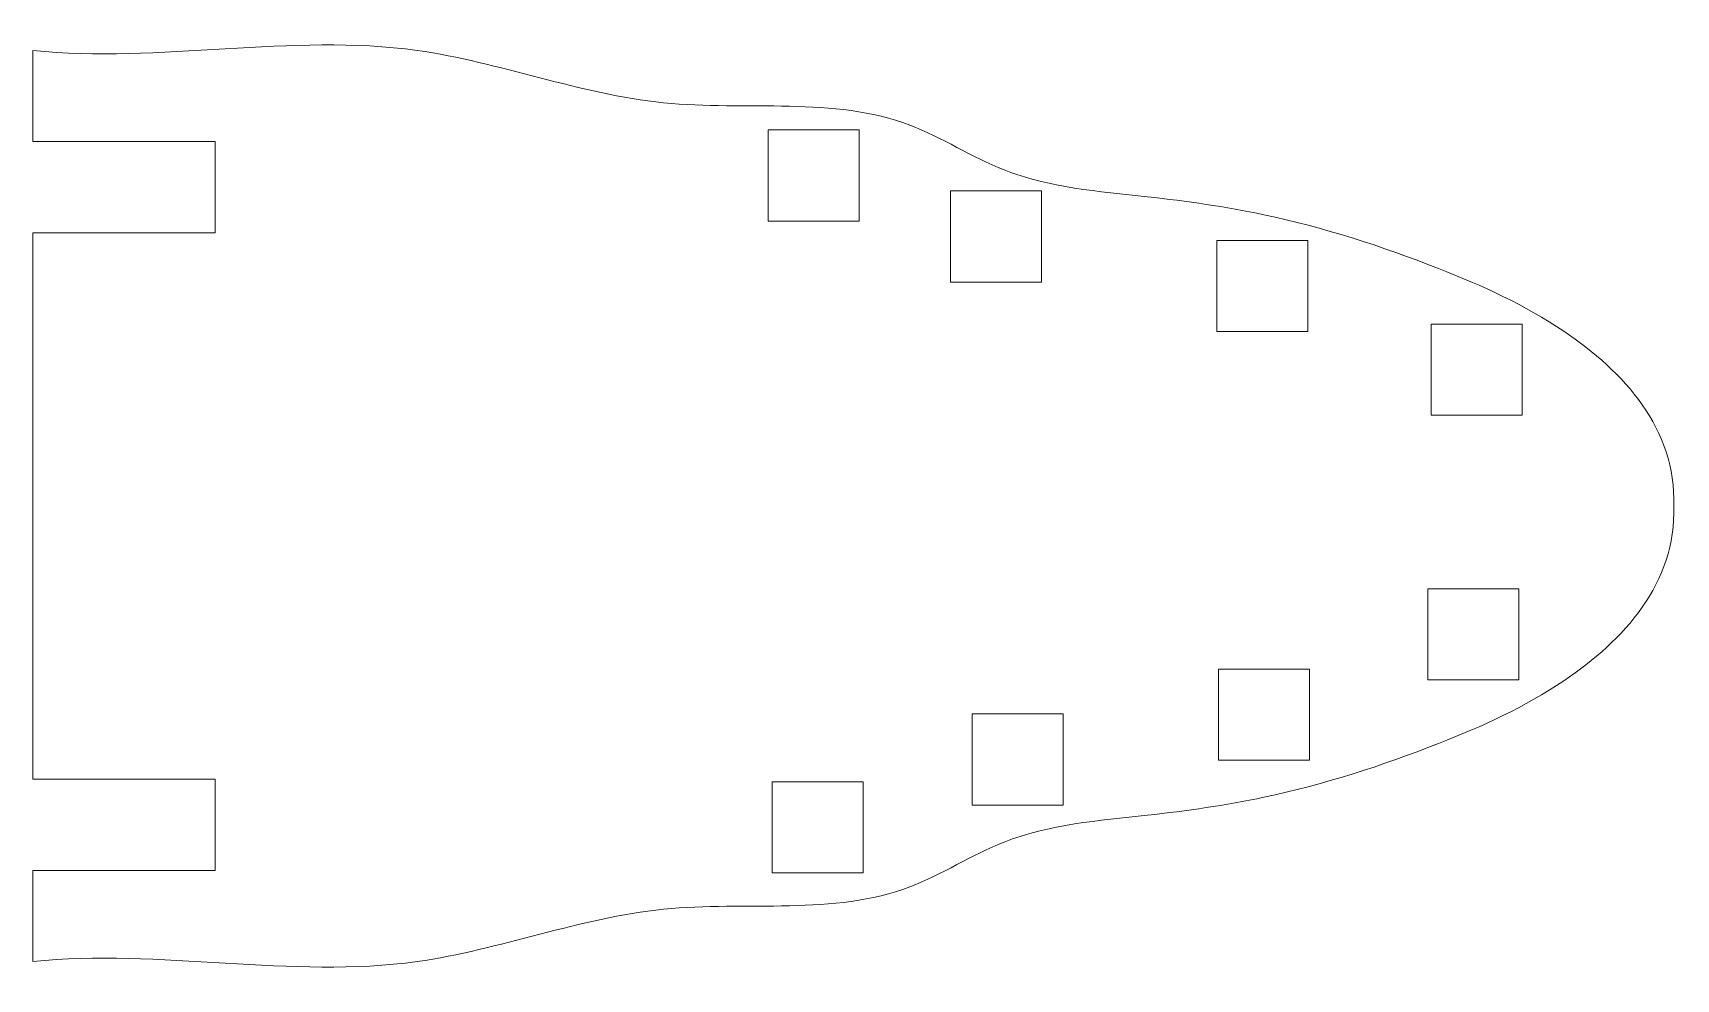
# Model space of a CAD drawing. Header units: inches. Extents: x 0 to 2.26, y -0.02 to 1.27.
import ezdxf

# ---------------------------------------------------------------- set-up
doc = ezdxf.new("R2010")
doc.units = ezdxf.units.IN
doc.header["$MEASUREMENT"] = 0

msp = doc.modelspace()

# ---------------------------------------------------------------- linework, layer by layer
at = {"color": 7, "linetype": 'Continuous', "lineweight": 15}
for p, q in [((0, 1.25), (0, 1.125)), ((1.0093, 1.1409), (1.1343, 1.1409)), ((1.0093, 1.1409), (1.0093, 1.0159)), ((1.1343, 1.1409), (1.1343, 1.0159)), ((0.25, 1.125), (0, 1.125)), ((0.25, 1.125), (0.25, 1)), ((1.2594, 1.0573), (1.3844, 1.0573)), ((1.2594, 1.0573), (1.2594, 0.9323)), ((1.3844, 1.0573), (1.3844, 0.9323)), ((1.0093, 1.0159), (1.1343, 1.0159)), ((0.25, 1), (0, 1)), ((0, 1), (0, 0.25)), ((1.6251, 0.9894), (1.7501, 0.9894)), ((1.6251, 0.9894), (1.6251, 0.8644)), ((1.7501, 0.9894), (1.7501, 0.8644)), ((1.2594, 0.9323), (1.3844, 0.9323)), ((1.6251, 0.8644), (1.7501, 0.8644)), ((1.9192, 0.8747), (2.0442, 0.8747)), ((1.9192, 0.8747), (1.9192, 0.7497)), ((2.0442, 0.8747), (2.0442, 0.7497)), ((1.9192, 0.7497), (2.0442, 0.7497)), ((1.9145, 0.5113), (2.0395, 0.5113)), ((1.9145, 0.5113), (1.9145, 0.3863)), ((2.0395, 0.5113), (2.0395, 0.3863)), ((1.6272, 0.4012), (1.7522, 0.4012)), ((1.6272, 0.4012), (1.6272, 0.2762)), ((1.7522, 0.4012), (1.7522, 0.2762)), ((1.9145, 0.3863), (2.0395, 0.3863)), ((1.2891, 0.3397), (1.4141, 0.3397)), ((1.2891, 0.3397), (1.2891, 0.2147)), ((1.4141, 0.3397), (1.4141, 0.2147)), ((1.6272, 0.2762), (1.7522, 0.2762)), ((0.25, 0.25), (0, 0.25)), ((0.25, 0.25), (0.25, 0.125)), ((1.0147, 0.2465), (1.1397, 0.2465)), ((1.0147, 0.2465), (1.0147, 0.1215)), ((1.1397, 0.2465), (1.1397, 0.1215)), ((1.2891, 0.2147), (1.4141, 0.2147)), ((0.25, 0.125), (0, 0.125)), ((0, 0.125), (0, 0)), ((1.0147, 0.1215), (1.1397, 0.1215))]:
    msp.add_line(p, q, dxfattribs=at)
for points in [[(0, 1.25), (0.1734, 1.2319), (0.474, 1.3018), (0.8572, 1.1463), (1.1503, 1.1957), (1.3462, 1.0653), (1.5178, 1.0525), (1.7195, 1.0241), (1.9129, 0.9616), (2.1365, 0.861), (2.2554, 0.7309), (2.2522, 0.625)], [(0, 0), (0.1734, 0.0181), (0.474, -0.0518), (0.8572, 0.1037), (1.1503, 0.0543), (1.3462, 0.1847), (1.5178, 0.1975), (1.7195, 0.2259), (1.9129, 0.2884), (2.1365, 0.389), (2.2554, 0.5191), (2.2522, 0.625)]]:
    msp.add_open_spline(points, degree=3, knots=[0, 0, 0, 0, 0.214978, 0.355825, 0.494176, 0.552444, 0.634006, 0.699906, 0.802126, 0.88055, 1, 1, 1, 1], dxfattribs=at)

doc.saveas('drawing.dxf')
